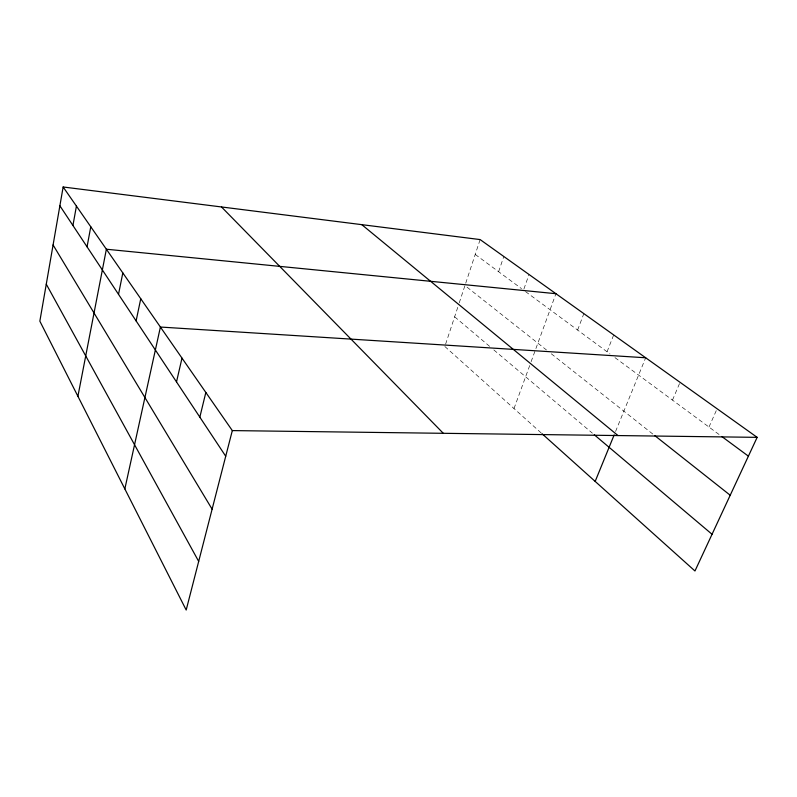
<?xml version="1.0" encoding="UTF-8"?>
<svg xmlns="http://www.w3.org/2000/svg" width="797" height="797" viewBox="0 0 797 797"><rect width="100%" height="100%" fill="white"/><g stroke="black" fill="none" stroke-linecap="round" stroke-linejoin="round"><path stroke-width="0.6" stroke-dasharray="3.98 2.99" d="M445.593 344.204L458.843 304.065M459.221 302.9L464.96 285.515L546.483 349.983M465.717 283.214L480.123 239.578M498.613 271.717L503.804 256.495M523.918 288.992L529.029 274.497M514.005 408.562L530.692 362.874M531.111 361.708L555.937 293.704M577.626 330.058L583.832 313.629M607.055 351.786L613.68 334.929M615.563 431.496L645.67 357.773M672.489 400.094L680.05 382.321M708.981 427.043L717.101 408.771M475.221 254.432L521.527 288.634M525.492 291.563L610.014 353.968M614.945 357.614L719.821 435.052M551.265 353.758L652.853 434.086M454.639 316.808L490.075 346.745M493.851 349.943L592.4 433.189M444.846 346.486L541.123 432.901"/><path stroke-width="1.2" d="M63.142 186.986L39.85 321.171L186.189 610.014L232.316 430.589L63.142 186.986L480.123 239.578L757.15 437.354L694.964 570.981L542.02 433.707M72.935 225.491L76.422 206.094M87.052 246.811L90.778 226.776M77.907 396.288L106.37 249.222L555.937 293.704M118.514 294.332L122.818 272.923M136.108 320.912L140.76 298.755M124.84 488.92L160.406 327.039L645.67 357.773M176.506 381.922L181.995 358.122M199.838 417.16L205.835 392.463M595.17 481.418L614.178 434.883M232.316 430.589L757.15 437.354M721.793 436.507L748.403 456.153M654.785 435.61L730.211 495.246M361.798 224.654L617.984 435.56M594.253 434.754L712.05 534.269M221.496 206.961L443.311 433.309M59.885 205.785L225.72 456.243M53.08 244.958L212.112 509.163M46.276 284.17L198.682 561.397"/></g></svg>
